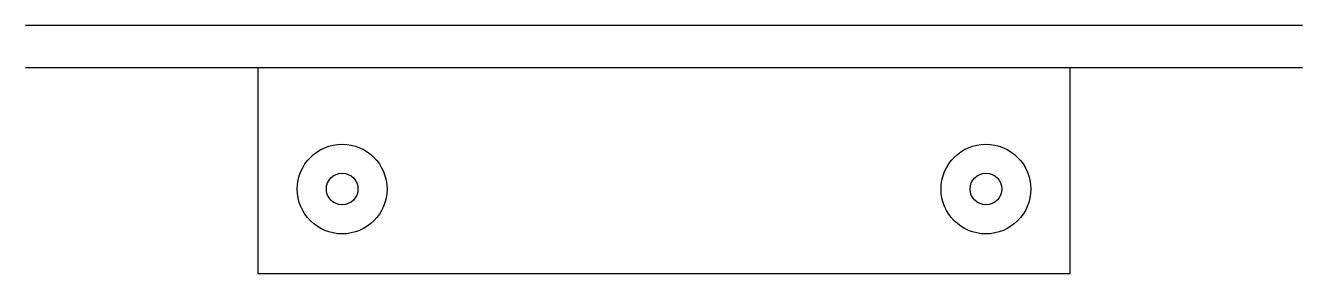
# Model space of a CAD drawing. Header units: millimetres. Extents: x -51 to 70, y -24 to 0.
import ezdxf

# ---------------------------------------------------------------- set-up
doc = ezdxf.new("R2010")
doc.units = ezdxf.units.MM
doc.layers.get('0').update_dxf_attribs({"linetype": 'CONTINUOUS'})

msp = doc.modelspace()

# ---------------------------------------------------------------- linework, layer by layer
for p, q in [((70.22, 0), (-50.78, 0)), ((70.22, -4), (-50.78, -4))]:
    msp.add_line(p, q)
msp.add_lwpolyline([(-28.78, -23.5), (48.22, -23.5), (48.22, -4), (-28.78, -4)], close=True)
for centre, radius in [((-20.78, -15.5), 4.25), ((40.22, -15.5), 4.25), ((-20.78, -15.5), 1.5), ((40.22, -15.5), 1.5)]:
    msp.add_circle(centre, radius)

doc.saveas('drawing.dxf')
